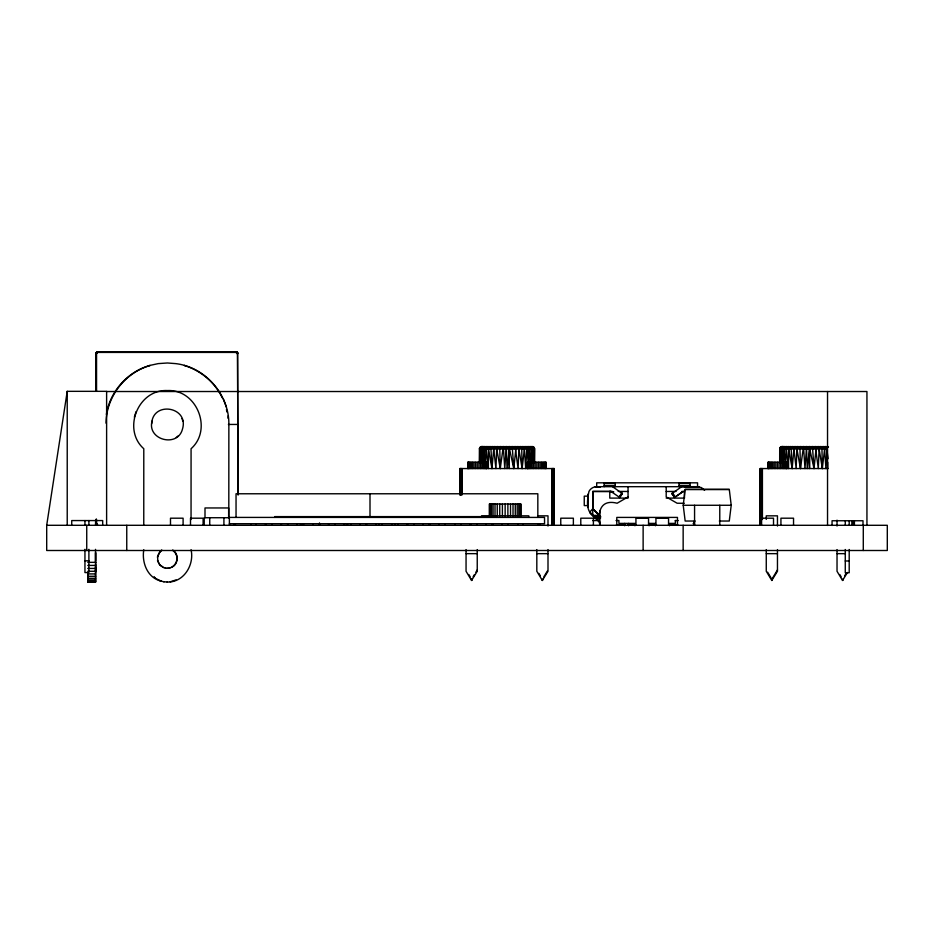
<?xml version="1.0" encoding="UTF-8"?>
<svg xmlns="http://www.w3.org/2000/svg" width="934" height="934" viewBox="0 0 934 934"><rect width="100%" height="100%" fill="white"/><g stroke="black" fill="none" stroke-linecap="round" stroke-linejoin="round"><path stroke-width="1.4" d="M95.607 561.089L95.583 552.496L95.548 562.758L95.525 549.355M95.548 564.416L95.537 573.92L87.749 573.92L87.703 582.045L95.583 582.045L95.618 576.278L95.642 562.338L87.761 562.338M87.703 582.045L87.749 573.92M95.56 567.51L95.583 572.192L95.607 566.016M97.44 352.608L97.031 352.13L96.517 353.531L96.517 391.358M236.127 352.608L236.127 351.978L237.201 352.258L96.517 352.258L95.875 353.531L95.887 391.358M509.263 446.499L509.31 468.553L509.31 448.857L507.034 468.553L506.286 446.499M599.43 515.416L592.751 515.416L592.763 491.412L610.859 491.424L619.744 497.483L622.406 493.584L612.552 486.684M809.486 446.499L809.521 468.553L809.521 448.857L807.245 468.553L806.497 446.499M490.011 446.499L488.435 448.448L488.354 468.553L486.135 448.857L487.933 446.499M790.222 446.499L788.646 448.448L788.565 468.553L786.346 448.857L788.144 446.499M528.842 462.925L528.924 448.448L527.068 446.499M599.955 510.536L599.85 525.293C597.456 511.949 600.504 498.931 617.14 503.228L628.057 496.923M592.751 515.416C585.396 509.906 587.451 499.083 588.98 491.412C590.428 488.564 593.499 486.672 596.698 486.684L697.558 486.684L701.492 487.63L704.575 490.257M479.504 462.925L479.679 448.448L481.991 446.499M588.035 504.01L588.14 493.993L588.035 507.115M779.715 462.925L779.89 448.448L782.202 446.499M481.01 462.925L481.208 448.448L483.392 446.499M506.216 448.857L504.757 468.553L503.309 446.499M781.221 462.925L781.419 448.448L783.603 446.499M806.427 448.857L804.968 468.553L803.52 446.499M533.197 462.925L533.372 448.448L531.142 446.499M479.936 462.925L480.251 448.448L482.516 446.499M780.159 462.925L780.474 448.448L782.739 446.499M494.857 446.499L493.712 448.857L495.954 468.553L496.678 448.448L497.553 446.499M795.067 446.499L793.923 448.857L796.165 468.553L796.889 448.448L797.764 446.499M517.868 446.499L518.884 448.857L518.101 468.553L515.101 446.499M818.091 446.499L819.106 448.857L818.324 468.553L815.324 446.499M485.517 462.925L486.135 448.857M785.727 462.925L786.346 448.857M531.563 462.925L532.24 448.448L530.103 446.499M533.793 455.897L534.131 448.448L532.205 446.499M525.118 446.499L526.811 448.857L525.702 468.553L524.383 448.448L522.912 446.499M106.032 423.195C106.172 397.032 124.981 372.631 150.094 365.474C127.666 371.487 109.897 391.533 106.371 414.474M483.17 462.925L484.186 448.448L486.112 446.499M783.381 462.925L784.397 448.448L786.335 446.499M96.727 353.531L95.875 353.531L96.062 352.818L97.451 351.955L236.769 352.036L236.325 352.608M95.887 353.531C98.327 349.748 95.035 354.803 96.669 352.258M479.446 462.925L479.481 448.448L481.816 446.499M779.668 462.925L779.703 448.448L782.027 446.499M488.412 448.857L491.949 468.553L493.712 448.857M788.623 448.857L792.16 468.553L793.923 448.857M509.474 448.857L513.793 468.553L515.86 448.857M809.696 448.857L814.016 468.553L816.071 448.857M518.884 448.857L522.118 468.553L524.406 448.857M819.106 448.857L822.329 468.553L824.617 448.857L823.134 446.499M695.118 521.032L685.159 521.032L683.221 505.271L685.159 489.358L729.279 489.358L731.217 505.271L729.279 521.032L719.32 521.032M151.682 423.779C152.604 400.651 189.287 406.629 182.48 429.068C177.705 447.993 146.93 439.996 152.032 421.129M191.05 519.526L191.073 448.729C212.975 429.325 196.712 389.116 167.408 390.564C138.08 389.104 122.027 429.477 143.789 448.729L143.766 525.305M97.241 352.608L97.451 351.955L96.809 352.13M496.666 448.857L500.262 468.553L502.959 448.857M796.877 448.857L800.473 468.553L803.17 448.857M46.7 525.293L887.3 525.293L887.3 550.5L46.7 550.5L46.7 525.293L67.225 391.334L106.616 391.334L106.616 525.293M157.356 557.154L160.321 551.293M97.054 352.608L97.451 351.955L96.867 352.608M136.049 411.696L134.344 417.159M473.106 576.827L474.484 574.527M475.861 572.238L477.239 569.95M466.054 549.589L466.054 571.281L471.565 580.446L477.239 571.281L477.239 549.589M543.868 576.827L547.312 571.094M536.817 549.589L536.817 571.281L542.327 580.446L548.001 571.281L548.001 549.589M772.628 577.971L777.462 569.95M766.265 549.589L766.265 571.281L771.788 580.446L777.462 571.281L777.462 549.589M844.768 575.671L846.146 573.383M837.027 549.589L837.027 571.281L842.538 580.446L847.523 572.425M619.032 496.981L621.74 493.117M619.324 497.192L622.032 493.315M619.44 497.273L622.161 493.397M619.639 497.413L622.266 493.479M612.587 491.482L592.833 491.482L592.833 508.715L589.681 512.206L594.76 517.424M97.603 351.955L96.167 353.531L96.167 391.358M693.145 523.635L694.172 522.748M176.257 437.509L178.336 435.828M160.309 551.293L161.629 550.243M161.921 550.243C155.92 553.909 156.34 563.856 162.633 567.008M97.101 352.036L96.33 353.531L96.33 391.358M671.803 493.619L681.703 486.684L698.912 486.789L693.95 486.684M684.482 491.412L683.034 491.541L674.511 497.483L671.85 493.584M674.628 497.413L683.034 491.541M171.926 567.008C176.456 564.591 178.301 558.497 175.919 553.967M170.408 567.685C178.242 565.806 179.48 554.189 172.942 550.243M176.082 579.897L170.21 581.8M500.379 446.499L499.76 448.857L500.262 468.553M800.601 446.499L799.971 448.857L800.473 468.553M168.785 568.117L170.712 567.685M149.627 365.474L158.196 363.618L167.408 362.987L175.685 363.618C205.363 367.062 229.297 394.638 228.865 424.445L228.807 518.101M492.323 446.499L490.945 448.857L491.949 468.553M792.546 446.499L791.168 448.857L792.16 468.553M484.594 446.499L482.528 448.448L482.691 462.925M784.805 446.499L782.739 448.448L782.902 462.925M167.128 568.257L169.101 568.117M167.128 582.045C183.648 582.676 194.494 565.035 191.073 549.741M600.562 486.684L595.343 486.789L600.305 486.684M595.343 486.789L600.41 486.684M600.329 517.646L594.619 517.296M678.154 525.27L669.55 524.896M594.806 517.471L600.13 517.448M96.33 352.422L237.399 352.422L237.855 424.445M237.551 352.608L236.127 351.955L237.399 352.422M237.68 352.818L236.757 352.818L236.839 353.531M95.945 353.052L96.762 353.052M236.804 353.052L237.785 353.052M95.887 353.286L96.739 353.286M236.827 353.286L237.831 353.286M237.855 353.531L236.127 351.955L237.236 353.531M184.722 365.474L184.255 365.474C200.682 370.413 214.878 382.286 222.245 397.814M106.616 391.521L866.939 391.521L866.939 525.468M223.319 398.923L226.378 407.131M228.246 415.7L227.954 418.198M182.037 418.572L182.842 421.129M228.398 424.445L238.263 424.445L238.263 494.95M481.01 446.639L533.01 446.639L534.528 448.448L534.598 462.925M781.221 446.639L827.933 446.639L827.291 446.499M480.636 446.814L533.384 446.814M780.847 446.814L828.224 446.814M480.298 447.047L533.711 447.047M780.509 447.047L828.493 447.047M480.006 447.339L534.003 447.339M780.217 447.339L826.637 447.339L828.014 458.711M479.761 447.678L534.248 447.678M779.983 447.678L826.8 447.678M479.597 448.051L534.411 448.051M779.808 448.051L826.929 448.051M479.481 448.448L534.528 448.448M779.703 448.448L827.01 448.448M479.446 448.857L534.563 448.857L534.33 462.925L534.178 448.857M779.668 448.857L827.034 448.857L825.925 468.553L824.617 448.857M554.224 468.553L459.832 468.553L459.832 494.74M828.143 468.553L760.043 468.553L760.078 525.293M604.181 485.423L615.214 485.423M679.041 485.423L690.074 485.423M685.159 489.521L729.279 489.521M618.215 491.412L628.057 491.482M666.199 491.482L676.041 491.412M681.668 491.482L684.482 491.482L684.482 498.102L666.199 498.102M588.035 496.141L584.252 496.141L584.252 505.586L588.035 505.586M683.221 505.271L731.217 505.271M481.5 515.837L528.772 515.837L528.772 517.413M538.217 515.837L548.001 515.837L548.001 526.04M593.102 515.778L599.791 515.778L592.833 508.715L600.142 516.117L593.452 516.117M593.767 516.432L600.457 516.432M594.047 516.712L600.737 516.712M594.293 516.957L599.64 516.957M594.479 517.156L599.826 517.156M229.425 517.728L204.219 517.728L204.219 525.293M595.11 517.775L600.457 517.775M595.262 517.926L600.609 517.926M595.425 518.101L599.441 518.101M760.906 518.195L773.515 518.195L773.515 525.293M595.612 518.277L599.628 518.277M600.165 522.678L589.681 512.206L595.799 518.475L599.815 518.475M592.6 520.565L598.134 520.565M616.055 520.565L618.915 520.483L618.915 523.402L634.91 523.402L634.91 525.76M675.34 520.565L678.201 520.565M96.727 523.729L95.875 523.729L96.039 519.374M229.355 523.717L544.534 523.717L544.534 517.413L229.355 517.413L229.425 525.293M96.739 523.986L95.887 523.729L96.739 525.141M95.945 524.219L96.762 524.219M96.039 524.453L98.012 525.305M96.167 524.663L96.33 519.374M96.529 525.013L96.167 519.374M624.706 524.896L616.101 525.27M627.601 524.896L636.276 524.896M649.293 524.896L656.532 524.896M466.054 553.652L477.239 553.652M536.817 553.652L548.001 553.652M766.265 553.652L777.462 553.652M837.027 553.652L845.422 553.652M84.947 560.809L88.893 560.809M845.27 560.984L849.204 560.984M87.761 565.42L95.642 565.42L95.525 562.338M164.127 567.685L159.726 564.907L157.496 560.482M165.738 568.117L163.847 567.685M167.408 568.257L165.458 568.117M87.761 568.432L95.642 568.432M87.749 571.281L95.63 571.281M87.738 576.278L95.618 576.278M87.738 578.286L95.618 578.286L95.537 573.92M87.726 579.897L95.607 579.897L95.548 578.286M160.099 580.89L164.057 581.8M87.714 581.076L95.595 581.076L95.583 582.045M87.691 581.8L95.595 581.8M163.707 581.754L167.431 582.045M684.482 486.684L698.912 486.789L693.845 486.684M684.248 503.298L677.115 503.228L666.199 496.923L666.199 486.684M609.774 491.412L610.859 491.424M693.25 486.684L698.912 486.789L690.074 486.684L690.074 483.053L679.041 483.053L679.041 486.684M693.693 486.684L698.912 486.789L693.495 486.684M528.737 446.499L530.745 448.448L531.142 462.925M237.049 353.531L236.127 351.955L237.703 353.531L237.703 494.635M825.329 446.499L826.637 447.339M236.127 351.955L236.524 352.608M611.221 491.541L613.813 491.903M820.706 446.499L821.943 448.448L822.329 468.553M520.483 446.499L521.732 448.448L522.118 468.553M236.349 351.978L237.399 353.531M161.057 581.076L156.422 578.823M161.033 581.076C147.385 577.807 141.629 562.525 143.789 549.741M812.44 446.499L814.016 468.553M512.217 446.499L513.793 468.553M236.804 352.13L237.528 353.531L237.224 352.422M618.88 496.876L619.732 497.483M172.638 550.243L175.055 552.543M96.622 525.013L96.039 523.729M595.799 518.475L600.235 522.771M592.833 508.715L599.897 515.72M672.515 493.117L675.224 496.981M672.363 493.222L675.072 497.086M672.223 493.315L674.932 497.192M672.001 493.479L674.815 497.273M175.043 552.543L175.931 553.967M96.657 524.85L96.33 523.729M839.783 574.527L841.16 576.827M767.643 572.238L771.099 577.971M538.883 573.383L540.261 575.671M468.81 574.527L470.187 576.827M96.622 524.453L96.517 519.374M226.448 409.582L226.974 412.034M528.948 448.857L530.617 462.925M526.811 448.857L528.224 462.925M781.384 448.857L782.529 462.925M481.173 448.857L482.318 462.925M784.373 448.857L785.167 462.925M484.151 448.857L484.944 462.925M533.407 448.857L533.991 462.925M532.263 448.857L532.87 462.925M780.439 448.857L780.952 462.925M480.216 448.857L480.741 462.925M779.855 448.857L779.983 462.925M479.644 448.857L479.772 462.925M694.382 521.265L694.406 525.293M95.548 579.897L95.56 581.076M863.285 525.293L863.285 550.5M863.004 525.468L863.004 520.752L832.054 520.752L832.054 525.468M854.412 520.927L854.412 525.293M854.295 520.927L854.295 525.293M854.12 520.927L854.12 525.293M853.886 520.927L853.886 525.293M853.594 520.927L853.594 525.293M853.256 520.927L853.256 525.293M852.882 520.927L852.882 525.293M852.485 520.927L852.485 525.293M852.077 520.927L852.077 525.293M849.204 520.752L849.204 525.06M849.204 549.496L849.204 572.752L845.27 572.752L845.27 549.496M845.27 520.752L845.27 525.06M842.701 580.446L842.701 579.115L842.538 580.446M837.027 520.156L837.027 526.04M827.711 462.248L827.711 468.553M827.536 391.521L827.536 525.468M793.538 525.293L793.538 518.195L780.929 518.195L780.929 525.293M786.918 468.553L786.918 462.248L768.005 462.248L768.005 468.553M786.767 462.248L786.767 468.553M786.346 462.248L786.346 468.553M785.646 462.248L785.646 468.553M784.7 462.248L784.7 468.553M783.533 462.248L783.533 468.553M782.19 462.248L782.19 468.553M780.696 462.248L780.696 468.553M779.096 462.248L779.096 468.553M777.462 462.248L777.462 468.553M777.462 526.04L777.462 515.837L766.265 515.837L766.265 519.386M775.815 462.248L775.815 468.553M774.228 462.248L774.228 468.553M772.733 462.248L772.733 468.553M771.939 580.446L771.939 579.115L771.788 580.446M771.379 462.248L771.379 468.553M770.211 462.248L770.211 468.553M769.266 462.248L769.266 468.553M768.577 462.248L768.577 468.553M768.145 462.248L768.145 468.553M762.413 468.553L762.413 519.467M761.992 468.553L761.992 519.467M761.595 468.553L761.595 525.293M761.222 468.553L761.222 525.293M760.883 468.553L760.906 525.293M760.591 468.553L760.591 525.293M760.358 468.553L760.183 525.293M719.775 505.271L719.775 525.293M697.558 486.684L697.558 482.82L596.698 482.82L596.698 486.684M694.569 505.271L694.569 525.293M683.151 525.293L683.151 550.5M677.465 525.293L677.465 517.413L616.79 517.413L616.79 525.293M675.34 520.483L675.34 523.402L669.585 523.402L669.585 525.76M668.557 525.293L668.557 518.195L655.948 518.195L655.948 525.293M655.399 525.76L655.399 523.402L649.095 523.402L649.095 525.76M648.546 525.293L648.546 518.195L635.937 518.195L635.937 525.293M643.129 525.293L643.129 550.5M628.617 523.402L628.617 525.76M628.057 486.684L628.057 498.102L609.774 498.102L609.774 491.482M624.671 523.402L624.671 525.76M615.214 486.684L615.214 483.053L604.181 483.053L604.181 486.684M593.394 525.293L593.394 518.195L580.785 518.195L580.785 525.293M573.371 525.293L573.371 518.195L560.762 518.195L560.762 525.293M554.224 525.293L554.189 468.553L553.909 525.293M553.675 468.553L553.675 525.293M553.383 468.553L553.383 525.293M553.045 468.553L553.045 525.293M552.671 468.553L552.671 525.293M552.274 468.553L552.274 525.293M551.866 468.553L551.866 525.293M546.121 468.553L546.273 462.248L527.36 462.248L527.36 468.553M545.701 462.248L545.701 468.553M545.001 462.248L545.001 468.553M544.055 462.248L544.055 468.553M542.888 462.248L542.888 468.553M542.491 580.446L542.491 579.115L542.327 580.446M541.545 462.248L541.545 468.553M540.05 462.248L540.05 468.553M539.805 523.717L539.805 525.293M538.544 523.717L538.544 525.293M538.451 462.248L538.451 468.553M537.832 517.413L537.832 493.771L236.045 493.771L236.045 517.413M536.817 462.248L536.817 468.553M535.17 462.248L535.17 468.553M533.583 462.248L533.583 468.553M532.088 462.248L532.088 468.553M530.734 462.248L530.734 468.553M529.566 462.248L529.566 468.553M528.621 462.248L528.621 468.553M527.932 462.248L527.932 468.553M527.5 462.248L527.5 468.553M522.783 523.717L522.783 525.293M520.892 515.837L520.892 504.01L489.381 504.01L489.381 515.837M520.658 504.01L520.658 515.837M519.946 504.01L519.946 515.837M518.79 504.01L518.79 515.837M517.74 523.717L517.74 525.293M517.214 504.01L517.214 515.837M515.264 504.01L515.264 515.837M513.023 504.01L513.023 515.837M510.524 504.01L510.524 515.837M508.294 523.717L508.294 525.293M507.874 504.01L507.874 515.837M505.142 504.01L505.142 515.837M502.399 504.01L502.399 515.837M501.99 523.717L501.99 525.293M499.748 504.01L499.748 515.837M497.262 504.01L497.262 515.837M496.456 517.413L496.456 516.619L274.724 516.619L274.724 517.413M495.008 504.01L495.008 515.837M493.07 504.01L493.07 515.837M492.533 523.717L492.533 525.293M491.494 504.01L491.494 515.837M490.327 504.01L490.327 515.837M489.614 504.01L489.614 515.837M486.696 468.553L486.696 462.248L467.782 462.248L467.782 468.553M486.556 462.248L486.556 468.553M486.229 523.717L486.229 525.293M486.124 462.248L486.124 468.553M485.435 462.248L485.435 468.553M484.489 462.248L484.489 468.553M483.322 462.248L483.322 468.553M481.967 462.248L481.967 468.553M480.473 462.248L480.473 468.553M478.885 462.248L478.885 468.553M477.239 462.248L477.239 468.553M476.772 523.717L476.772 525.293M475.604 462.248L475.604 468.553M474.005 462.248L474.005 468.553M472.511 462.248L472.511 468.553M471.728 579.115L471.728 580.446M471.565 579.115L471.565 580.446M471.168 462.248L471.168 468.553M470.467 523.717L470.467 525.293M470 462.248L470 468.553M469.055 462.248L469.055 468.553M468.354 462.248L468.354 468.553M467.934 462.248L467.934 468.553M462.19 468.553L462.19 494.74M461.781 468.553L461.781 494.74M461.384 468.553L461.384 494.74M461.011 468.553L461.011 494.74M461.011 523.717L461.011 525.293M460.672 468.553L460.672 494.74M460.38 468.553L460.38 494.74M460.147 468.553L460.147 494.74M459.972 468.553L459.972 494.74M454.706 523.717L454.706 525.293M445.249 523.717L445.249 525.293M438.945 523.717L438.945 525.293M429.488 523.717L429.488 525.293M423.184 523.717L423.184 525.293M413.739 523.717L413.739 525.293M407.434 523.717L407.434 525.293M397.977 523.717L397.977 525.293M394.825 523.717L394.825 525.293M391.673 523.717L391.673 525.293M382.216 523.717L382.216 525.293M379.064 523.717L379.064 525.293M375.912 523.717L375.912 525.293M370.004 493.771L370.004 517.413M366.455 523.717L366.373 525.293M360.15 523.717L360.15 525.293M350.694 523.717L350.694 525.293M347.471 524.499L347.471 525.293M344.389 523.717L344.389 525.293M334.932 523.717L334.932 525.293M328.628 523.717L328.628 525.293M319.498 522.923L319.498 525.293M319.183 523.717L319.183 525.293M313.194 524.499L313.194 525.293M312.878 523.717L312.878 525.293M303.422 523.717L303.422 525.293M300.585 524.499L300.585 525.293M297.117 523.717L297.117 525.293M287.66 523.717L287.66 525.293M281.356 523.717L281.356 525.293M271.899 523.717L271.899 525.293M265.595 523.717L265.595 525.293M256.138 523.717L256.138 525.293M251.094 523.717L251.094 525.293M235.333 523.717L235.333 525.293M234.072 523.717L234.072 525.293M228.643 517.728L228.643 507.956L205.001 507.956L205.001 517.728M223.915 517.728L223.915 525.293M209.73 517.728L209.73 525.293M203.11 525.293L203.11 518.195L190.501 518.195L190.501 525.293M183.099 525.293L183.099 518.195L170.49 518.195L170.49 525.293M126.755 525.293L126.755 550.5M102.682 525.293L102.682 520.565L71.731 520.565L71.731 525.293M95.642 520.495L95.525 524.815M88.893 520.565L88.893 524.873M88.893 549.309L88.893 572.565L84.947 572.565L84.947 549.309M86.734 525.293L86.734 550.5M84.947 520.565L84.947 524.873M67.225 391.334L67.225 525.293M600.2 517.529L594.923 517.599L600.235 517.553M155.558 578.286L153.993 576.943L155.546 578.286"/></g></svg>
